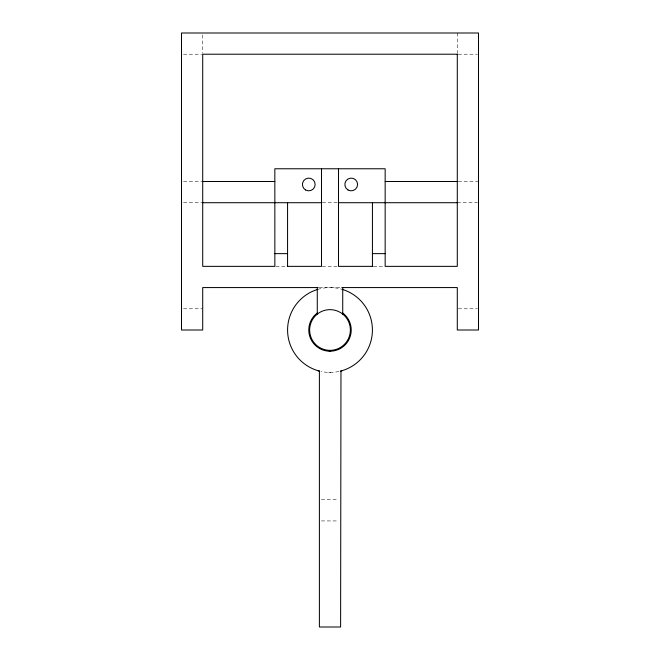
<?xml version="1.0" encoding="UTF-8"?>
<svg xmlns="http://www.w3.org/2000/svg" width="660" height="660" viewBox="0 0 660 660"><rect width="100%" height="100%" fill="white"/><g stroke="black" fill="none" stroke-linecap="round" stroke-linejoin="round"><path stroke-width="0.49" stroke-dasharray="3.3 2.47" d="M183.521 54.211L201.704 54.211M458.296 54.211L477.493 54.211M183.521 181.5L201.704 181.5M458.296 181.5L478.5 181.5M183.521 202.711L201.704 202.711M322.336 202.711L337.664 202.711M457.289 202.711L477.493 202.711M275.888 266.359L286.588 266.359M322.27 266.359L337.73 266.359M373.411 266.359L384.112 266.359M319.176 287.57L340.824 287.57M183.521 308.789L202.711 308.789M458.296 308.789L477.493 308.789M321.412 499.711L338.588 499.711M321.412 520.93L338.588 520.93M328.597 372.405L330.685 372.421M457.289 33L457.289 53.204M202.711 35.021L202.711 53.204M338.943 371.473A42.43 42.43 0 0 1 321.032 371.473M317.683 289.402A42.43 42.43 0 0 1 342.317 289.402"/><path stroke-width="0.99" d="M340.312 371.159L342.317 370.598M202.711 181.5L274.84 181.5M385.159 181.5L457.289 181.5M202.711 202.711L321.511 202.711M338.489 202.711L457.289 202.711M274.84 253.63L287.57 253.63M372.43 253.63L385.159 253.63M287.232 266.359L321.511 266.359L321.511 168.77M372.768 266.359L338.489 266.359L338.489 168.77M318.145 287.57L202.711 287.57L202.711 330L181.5 330L181.5 33L478.5 33L478.5 330L457.289 330L457.289 287.57L341.855 287.57M329.175 351.194L330.214 351.211M317.683 370.598L319.688 371.159M317.27 287.57L317.287 314.086M372.43 202.711L372.43 266.359M342.73 287.57L342.73 314.111M287.57 202.711L287.57 266.359M342.317 289.402A42.43 42.43 0 0 1 340.972 370.986L340.609 627L319.39 627L319.39 371.068L318.343 370.796A42.43 42.43 0 0 1 317.683 289.402M342.466 312.832A21.211 21.211 0 0 1 341.088 348.084L340.189 348.612A21.211 21.211 0 0 1 320.191 348.81L319.275 348.307A21.211 21.211 0 0 1 317.196 313.087M457.289 54.211L202.711 54.211L202.711 266.359L274.857 266.359L274.84 168.77L385.159 168.77L385.159 266.359L457.289 266.359L457.289 54.211M343.126 314.424L342.342 313.805A20.369 20.369 0 0 0 309.639 329.736L309.647 330.734A20.369 20.369 0 0 0 330.231 350.361A20.369 20.369 0 0 0 350.361 330.264L350.353 329.266A20.369 20.369 0 0 0 343.126 314.424M305.605 189.981A6.361 6.361 0 0 0 315.15 184.47A6.361 6.361 0 0 0 305.605 178.959A6.361 6.361 0 0 0 305.605 189.981M348.034 189.981A6.361 6.361 0 0 0 357.58 184.47A6.361 6.361 0 0 0 348.034 178.959A6.361 6.361 0 0 0 348.034 189.981"/></g></svg>
